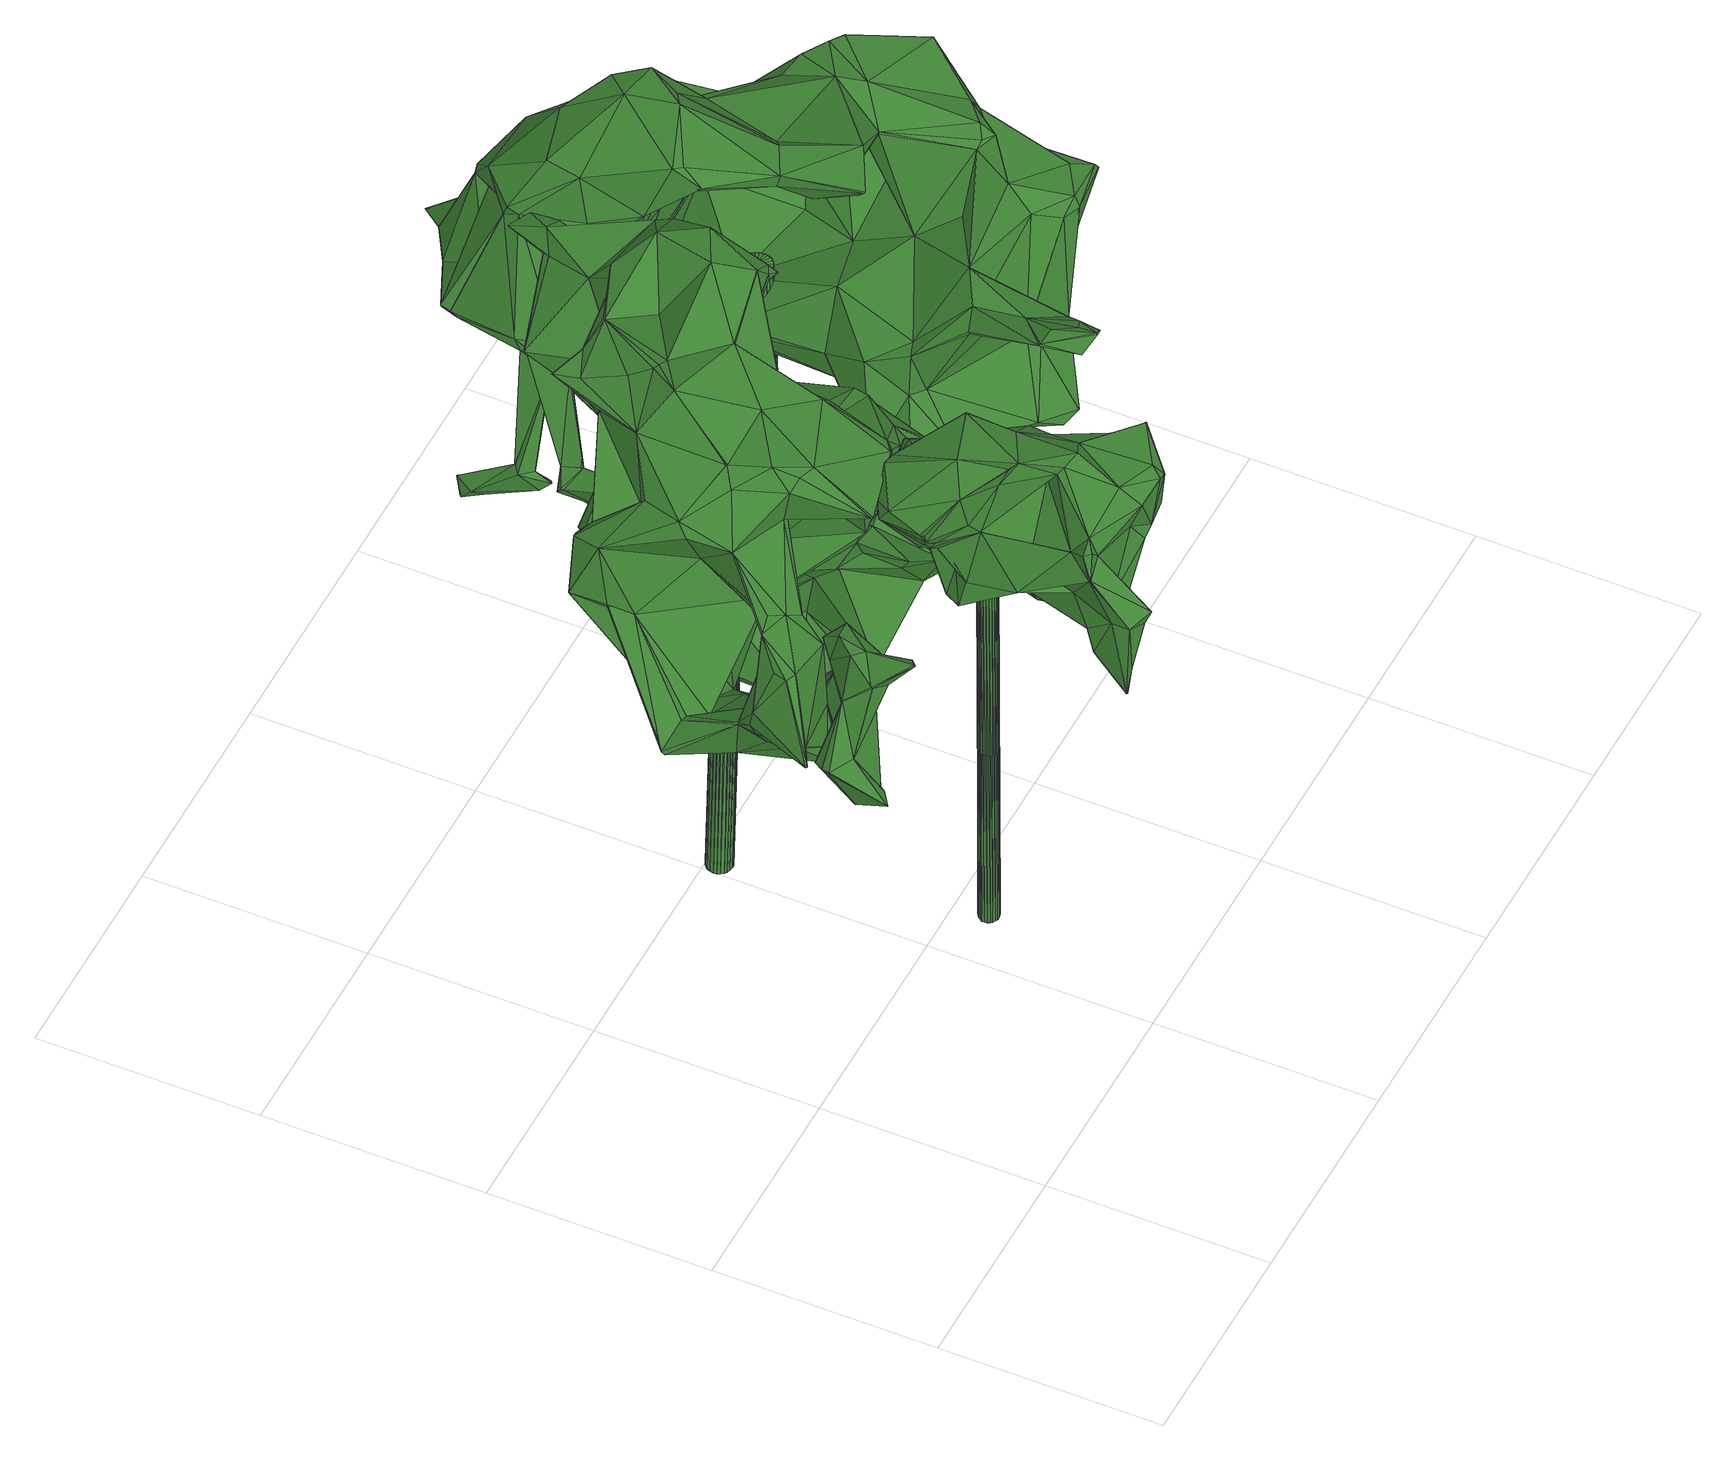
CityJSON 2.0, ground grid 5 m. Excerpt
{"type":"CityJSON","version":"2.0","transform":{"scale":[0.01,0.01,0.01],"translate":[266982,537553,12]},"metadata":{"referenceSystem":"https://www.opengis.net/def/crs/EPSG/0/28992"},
"CityObjects":{
"tree1":{"type":"SolitaryVegetationObject","attributes":{"gtid":4,"crown_width_m":7.33,"crown_median_z":22.98,"crown_r50_m":0.353,"crown_porosity":0.908,"trunk_H_m":9.89,"trunk_DBH_m":0.445,"trunk_radius_m":0.223,"trunk_base_height_m":13.09,"original_gtid":"4"},"geometry":[{"type":"Solid","lod":"3","boundaries":[[[[0,1,2]],[[3,4,5]],[[6,7,8]],[[9,10,11]],[[12,13,14]],[[15,16,17]],[[18,19,20]],[[18,20,21]],[[22,23,24]],[[25,26,27]],[[28,29,30]],[[31,32,33]],[[34,35,36]],[[37,38,39]],[[37,39,40]],[[41,12,42]],[[43,44,45]],[[46,37,47]],[[48,49,50]],[[51,4,3]],[[52,53,54]],[[29,54,53]],[[49,48,55]],[[49,55,56]],[[25,27,57]],[[38,58,59]],[[60,61,24]],[[21,62,28]],[[63,62,21]],[[64,65,66]],[[36,35,67]],[[68,69,70]],[[56,71,52]],[[72,73,2]],[[74,51,75]],[[3,75,51]],[[46,23,22]],[[13,76,77]],[[71,78,53]],[[79,80,81]],[[82,69,83]],[[50,84,48]],[[69,85,70]],[[71,53,52]],[[27,86,87]],[[27,87,57]],[[88,89,90]],[[90,89,91]],[[92,93,94]],[[95,96,97]],[[98,93,92]],[[88,99,100]],[[40,101,90]],[[102,103,104]],[[4,105,5]],[[106,47,90]],[[46,47,106]],[[86,59,58]],[[59,86,27]],[[107,108,79]],[[109,79,108]],[[86,58,87]],[[110,91,100]],[[111,112,37]],[[113,114,78]],[[30,78,114]],[[112,58,38]],[[87,115,116]],[[117,118,75]],[[119,120,121]],[[4,102,122]],[[44,123,45]],[[50,54,84]],[[95,124,125]],[[95,126,124]],[[99,127,128]],[[99,128,129]],[[37,46,111]],[[128,130,131]],[[128,131,129]],[[27,26,132]],[[11,133,130]],[[56,52,49]],[[28,134,21]],[[30,134,28]],[[66,135,136]],[[9,137,138]],[[71,56,55]],[[129,139,140]],[[141,142,109]],[[31,143,144]],[[31,144,140]],[[99,140,100]],[[129,140,99]],[[17,145,15]],[[35,146,67]],[[29,78,30]],[[147,62,63]],[[107,32,148]],[[30,114,134]],[[50,49,149]],[[150,151,147]],[[67,152,36]],[[8,113,6]],[[55,6,113]],[[44,153,154]],[[155,92,94]],[[156,155,94]],[[155,156,92]],[[135,157,136]],[[74,75,118]],[[42,12,14]],[[55,113,71]],[[158,159,75]],[[160,134,114]],[[160,114,113]],[[154,123,44]],[[55,48,54]],[[136,161,68]],[[48,84,54]],[[7,6,55]],[[121,162,163]],[[133,125,124]],[[31,148,32]],[[121,120,162]],[[25,164,26]],[[165,13,166]],[[96,82,97]],[[81,107,79]],[[167,24,61]],[[168,148,31]],[[31,139,168]],[[55,29,7]],[[54,29,55]],[[100,144,169]],[[169,144,143]],[[100,140,144]],[[141,98,60]],[[101,127,90]],[[170,94,93]],[[170,156,94]],[[60,171,61]],[[116,34,164]],[[76,63,19]],[[117,172,173]],[[104,19,174]],[[150,104,174]],[[175,45,154]],[[154,45,123]],[[154,121,175]],[[11,10,176]],[[67,146,152]],[[57,164,25]],[[113,78,71]],[[177,127,178]],[[177,128,127]],[[179,180,181]],[[172,182,183]],[[87,58,145]],[[177,178,137]],[[184,41,179]],[[83,185,186]],[[133,124,130]],[[45,175,43]],[[58,112,145]],[[82,187,85]],[[49,52,149]],[[173,183,14]],[[14,117,173]],[[152,146,188]],[[188,189,152]],[[64,190,187]],[[11,137,9]],[[97,186,109]],[[191,179,41]],[[80,143,33]],[[189,188,192]],[[193,182,159]],[[109,108,97]],[[19,104,103]],[[106,194,142]],[[52,54,149]],[[110,80,79]],[[170,171,156]],[[76,13,165]],[[4,195,102]],[[170,16,171]],[[145,112,111]],[[42,72,1]],[[158,75,191]],[[0,42,1]],[[0,41,42]],[[4,74,195]],[[51,74,4]],[[166,12,41]],[[162,152,196]],[[102,195,103]],[[191,41,0]],[[40,90,47]],[[122,181,4]],[[147,165,150]],[[63,165,147]],[[140,139,31]],[[46,142,23]],[[166,150,165]],[[76,19,77]],[[174,8,151]],[[174,151,150]],[[197,198,148]],[[106,142,46]],[[118,103,195]],[[74,118,195]],[[60,156,171]],[[60,92,156]],[[19,18,174]],[[145,111,15]],[[35,115,146]],[[17,115,87]],[[79,199,91]],[[183,42,14]],[[63,20,19]],[[0,2,158]],[[138,66,65]],[[138,65,10]],[[27,200,39]],[[27,132,200]],[[46,22,167]],[[46,167,111]],[[2,1,72]],[[159,158,2]],[[31,33,143]],[[76,165,63]],[[82,186,97]],[[12,166,13]],[[201,127,101]],[[201,101,202]],[[98,203,93]],[[133,176,125]],[[81,33,32]],[[122,204,205]],[[102,204,122]],[[179,181,122]],[[5,206,3]],[[75,3,206]],[[170,17,16]],[[180,105,181]],[[82,85,69]],[[88,90,99]],[[127,99,90]],[[207,203,83]],[[207,93,203]],[[43,192,153]],[[44,43,153]],[[87,145,17]],[[112,38,37]],[[172,183,173]],[[87,164,57]],[[116,164,87]],[[81,32,107]],[[158,191,0]],[[180,191,105]],[[105,206,5]],[[105,191,206]],[[75,206,191]],[[136,157,34]],[[177,130,128]],[[202,200,132]],[[61,171,16]],[[120,119,69]],[[120,34,162]],[[192,196,189]],[[129,131,139]],[[168,131,148]],[[139,131,168]],[[80,110,143]],[[100,143,110]],[[169,143,100]],[[126,108,198]],[[103,118,77]],[[116,115,34]],[[35,34,115]],[[73,72,42]],[[182,73,42]],[[66,138,202]],[[117,77,118]],[[106,91,199]],[[106,199,194]],[[79,142,199]],[[9,138,10]],[[201,138,178]],[[95,82,96]],[[138,137,178]],[[201,202,138]],[[106,90,91]],[[178,127,201]],[[38,59,39]],[[59,27,39]],[[174,134,160]],[[174,160,8]],[[7,62,8]],[[147,8,62]],[[101,200,202]],[[141,185,98]],[[182,193,73]],[[187,65,64]],[[176,65,187]],[[10,65,176]],[[182,42,183]],[[159,2,193]],[[109,186,185]],[[82,95,187]],[[95,125,187]],[[164,157,26]],[[164,34,157]],[[135,26,157]],[[126,198,124]],[[125,176,187]],[[60,98,92]],[[40,39,101]],[[187,190,85]],[[196,163,162]],[[64,66,136]],[[11,176,133]],[[141,60,24]],[[167,22,24]],[[208,109,185]],[[208,185,141]],[[208,141,109]],[[23,141,24]],[[11,130,137]],[[177,137,130]],[[108,107,198]],[[29,53,78]],[[134,18,21]],[[174,18,134]],[[28,7,29]],[[209,142,194]],[[199,142,209]],[[148,198,107]],[[33,81,80]],[[73,193,2]],[[104,204,102]],[[70,210,68]],[[188,146,207]],[[83,188,207]],[[85,190,70]],[[83,203,185]],[[36,162,34]],[[152,162,36]],[[126,97,108]],[[83,192,188]],[[136,68,210]],[[91,89,100]],[[180,179,191]],[[100,89,88]],[[79,91,110]],[[103,77,19]],[[8,160,113]],[[101,39,200]],[[93,207,170]],[[17,207,115]],[[146,115,207]],[[17,170,207]],[[167,61,16]],[[167,16,15]],[[152,189,196]],[[120,136,34]],[[14,77,117]],[[13,77,14]],[[28,62,7]],[[97,126,95]],[[41,184,166]],[[109,142,79]],[[111,167,15]],[[75,211,117]],[[141,23,142]],[[121,212,119]],[[66,132,135]],[[192,212,153]],[[119,212,192]],[[153,212,154]],[[154,212,121]],[[132,26,135]],[[202,132,66]],[[105,4,181]],[[192,69,119]],[[83,69,192]],[[197,124,198]],[[205,204,184]],[[104,184,204]],[[150,184,104]],[[166,184,150]],[[205,179,122]],[[40,47,37]],[[205,184,179]],[[131,197,148]],[[70,190,210]],[[136,210,190]],[[136,190,64]],[[130,124,197]],[[131,130,197]],[[98,185,203]],[[63,21,20]],[[175,163,43]],[[121,163,175]],[[199,209,194]],[[192,163,196]],[[43,163,192]],[[50,149,54]],[[75,159,211]],[[117,211,172]],[[211,182,172]],[[147,151,8]],[[68,161,69]],[[120,161,136]],[[69,161,120]],[[211,159,182]],[[82,83,186]],[[213,214,215]],[[213,215,216]],[[216,215,217]],[[216,217,218]],[[215,214,219]],[[215,219,217]],[[217,219,220]],[[217,220,218]],[[219,214,221]],[[219,221,220]],[[220,221,222]],[[220,222,218]],[[221,214,223]],[[221,223,222]],[[222,223,224]],[[222,224,218]],[[223,214,225]],[[223,225,224]],[[224,225,226]],[[224,226,218]],[[225,214,227]],[[225,227,226]],[[226,227,228]],[[226,228,218]],[[227,214,229]],[[227,229,228]],[[228,229,230]],[[228,230,218]],[[229,214,231]],[[229,231,230]],[[230,231,232]],[[230,232,218]],[[231,214,233]],[[231,233,232]],[[232,233,234]],[[232,234,218]],[[233,214,235]],[[233,235,234]],[[234,235,236]],[[234,236,218]],[[235,214,237]],[[235,237,236]],[[236,237,238]],[[236,238,218]],[[237,214,239]],[[237,239,238]],[[238,239,240]],[[238,240,218]],[[239,214,241]],[[239,241,240]],[[240,241,242]],[[240,242,218]],[[241,214,243]],[[241,243,242]],[[242,243,244]],[[242,244,218]],[[243,214,245]],[[243,245,244]],[[244,245,246]],[[244,246,218]],[[245,214,247]],[[245,247,246]],[[246,247,248]],[[246,248,218]],[[247,214,249]],[[247,249,248]],[[248,249,250]],[[248,250,218]],[[249,214,251]],[[249,251,250]],[[250,251,252]],[[250,252,218]],[[251,214,253]],[[251,253,252]],[[252,253,254]],[[252,254,218]],[[253,214,255]],[[253,255,254]],[[254,255,256]],[[254,256,218]],[[255,214,257]],[[255,257,256]],[[256,257,258]],[[256,258,218]],[[257,214,259]],[[257,259,258]],[[258,259,260]],[[258,260,218]],[[259,214,261]],[[259,261,260]],[[260,261,262]],[[260,262,218]],[[261,214,213]],[[261,213,262]],[[262,213,216]],[[262,216,218]]]]}]},
"tree2":{"type":"SolitaryVegetationObject","attributes":{"gtid":1,"crown_width_m":9.26,"crown_median_z":22.82,"crown_r50_m":0.423,"crown_porosity":0.915,"trunk_H_m":9.78,"trunk_DBH_m":0.571,"trunk_radius_m":0.286,"trunk_base_height_m":13.04,"original_gtid":"1"},"geometry":[{"type":"Solid","lod":"3","boundaries":[[[[263,264,265]],[[266,267,268]],[[267,269,270]],[[271,272,273]],[[274,275,276]],[[265,264,277]],[[278,279,280]],[[277,281,282]],[[283,284,285]],[[286,287,288]],[[272,289,290]],[[271,289,272]],[[279,291,292]],[[293,270,269]],[[293,269,294]],[[295,296,297]],[[298,299,300]],[[301,302,282]],[[303,304,305]],[[265,306,263]],[[307,308,309]],[[298,278,310]],[[310,278,311]],[[312,313,314]],[[292,280,279]],[[299,315,316]],[[317,318,319]],[[320,301,321]],[[322,323,324]],[[299,298,315]],[[325,326,327]],[[325,327,328]],[[317,329,330]],[[265,331,306]],[[273,272,332]],[[333,334,273]],[[335,334,333]],[[336,337,321]],[[338,339,340]],[[341,342,343]],[[344,345,346]],[[347,348,349]],[[350,341,351]],[[352,353,354]],[[355,326,356]],[[296,357,358]],[[359,358,357]],[[360,361,362]],[[328,363,364]],[[286,363,328]],[[365,366,367]],[[368,323,307]],[[369,370,368]],[[288,371,372]],[[336,301,373]],[[374,375,284]],[[374,284,376]],[[267,266,310]],[[377,310,266]],[[302,331,277]],[[282,302,277]],[[378,379,380]],[[381,356,326]],[[359,361,382]],[[382,361,360]],[[319,383,317]],[[287,384,288]],[[385,386,387]],[[298,300,388]],[[389,294,269]],[[291,390,294]],[[389,292,294]],[[291,294,292]],[[267,311,269]],[[389,280,292]],[[279,391,291]],[[274,392,393]],[[379,394,395]],[[375,396,397]],[[388,279,278]],[[279,388,391]],[[398,356,354]],[[272,399,332]],[[400,383,401]],[[402,315,298]],[[272,403,399]],[[354,353,404]],[[322,405,323]],[[354,404,377]],[[381,352,356]],[[406,407,364]],[[339,408,409]],[[339,409,309]],[[349,410,347]],[[411,412,413]],[[388,278,298]],[[414,369,415]],[[392,416,417]],[[267,310,311]],[[418,419,420]],[[352,381,421]],[[381,326,421]],[[422,395,394]],[[309,308,423]],[[424,425,426]],[[372,427,286]],[[411,413,428]],[[269,311,389]],[[429,390,391]],[[291,391,390]],[[323,405,307]],[[390,429,430]],[[294,390,430]],[[293,294,430]],[[376,431,432]],[[329,383,433]],[[434,435,300]],[[268,436,437]],[[346,438,360]],[[319,439,401]],[[440,441,442]],[[440,442,439]],[[391,388,300]],[[265,277,331]],[[298,310,402]],[[443,371,288]],[[389,311,280]],[[444,394,379]],[[396,444,379]],[[410,349,395]],[[349,445,395]],[[314,446,447]],[[402,310,404]],[[310,377,404]],[[448,368,370]],[[449,450,451]],[[366,427,452]],[[453,386,305]],[[308,305,386]],[[348,346,345]],[[402,316,315]],[[300,429,391]],[[283,376,284]],[[454,455,450]],[[448,370,324]],[[456,457,433]],[[410,458,459]],[[460,330,461]],[[409,408,462]],[[409,462,309]],[[424,305,307]],[[449,411,428]],[[277,264,281]],[[406,463,456]],[[437,427,372]],[[311,278,280]],[[464,415,369]],[[369,414,324]],[[379,378,397]],[[338,408,339]],[[465,466,276]],[[357,331,467]],[[295,297,468]],[[354,377,398]],[[322,469,405]],[[470,451,471]],[[355,356,398]],[[273,472,271]],[[334,472,273]],[[451,470,473]],[[418,465,474]],[[392,417,412]],[[413,412,417]],[[288,384,443]],[[414,415,475]],[[340,475,415]],[[368,448,323]],[[347,410,459]],[[423,476,477]],[[465,478,474]],[[450,479,480]],[[383,319,401]],[[481,416,392]],[[324,323,448]],[[404,316,402]],[[416,482,483]],[[484,482,416]],[[263,313,264]],[[313,485,264]],[[329,461,330]],[[457,461,329]],[[486,487,342]],[[458,454,450]],[[488,445,349]],[[318,489,399]],[[321,301,336]],[[399,490,318]],[[491,478,492]],[[479,493,494]],[[494,493,495]],[[387,412,411]],[[496,497,498]],[[335,472,334]],[[369,324,370]],[[386,453,499]],[[500,367,336]],[[336,367,501]],[[449,473,411]],[[451,473,449]],[[317,383,329]],[[304,303,426]],[[264,502,281]],[[379,397,396]],[[453,305,503]],[[504,505,422]],[[444,432,394]],[[422,394,432]],[[491,506,304]],[[507,508,509]],[[290,289,510]],[[285,284,375]],[[511,468,297]],[[511,297,296]],[[512,513,457]],[[475,514,499]],[[515,282,281]],[[352,421,516]],[[517,464,518]],[[471,455,519]],[[454,519,455]],[[396,520,444]],[[396,375,520]],[[397,378,452]],[[516,521,316]],[[509,521,507]],[[373,500,336]],[[492,506,491]],[[274,522,335]],[[475,523,414]],[[499,523,475]],[[406,524,463]],[[309,369,307]],[[368,307,369]],[[347,525,348]],[[526,333,527]],[[373,528,500]],[[512,528,373]],[[385,529,386]],[[386,499,387]],[[395,380,379]],[[445,380,395]],[[416,530,484]],[[314,530,416]],[[412,393,392]],[[321,488,320]],[[531,524,532]],[[492,533,506]],[[276,492,465]],[[532,286,367]],[[276,533,492]],[[506,533,276]],[[387,499,412]],[[313,263,446]],[[476,475,477]],[[417,416,534]],[[318,330,489]],[[503,304,506]],[[264,535,502]],[[534,416,497]],[[460,489,330]],[[318,317,330]],[[425,405,426]],[[467,302,536]],[[437,436,397]],[[273,332,312]],[[273,312,333]],[[346,362,344]],[[400,433,383]],[[306,296,295]],[[432,431,519]],[[286,328,287]],[[266,371,377]],[[476,514,475]],[[450,455,451]],[[512,535,513]],[[513,535,460]],[[266,372,371]],[[314,313,446]],[[419,350,420]],[[420,350,522]],[[492,478,465]],[[537,464,517]],[[385,387,411]],[[473,470,538]],[[332,313,312]],[[313,332,485]],[[423,339,309]],[[470,338,538]],[[538,476,473]],[[535,332,539]],[[524,406,540]],[[423,477,340]],[[306,357,296]],[[514,541,464]],[[306,331,357]],[[401,326,325]],[[445,321,458]],[[445,458,410]],[[270,542,267]],[[338,464,541]],[[338,340,464]],[[503,305,304]],[[471,338,470]],[[289,271,472]],[[504,422,543]],[[440,510,544]],[[318,439,319]],[[490,439,318]],[[520,432,444]],[[537,517,508]],[[484,530,295]],[[398,377,443]],[[464,537,508]],[[430,429,545]],[[314,527,312]],[[354,356,352]],[[289,350,351]],[[422,432,543]],[[531,532,367]],[[353,352,516]],[[467,536,344]],[[361,359,362]],[[302,467,331]],[[546,547,521]],[[397,436,375]],[[419,548,549]],[[404,353,516]],[[404,516,316]],[[510,440,290]],[[487,499,514]],[[550,450,449]],[[422,505,395]],[[458,321,337]],[[458,337,378]],[[401,325,400]],[[456,407,406]],[[456,433,407]],[[324,419,418]],[[504,543,380]],[[432,519,543]],[[543,519,380]],[[382,348,525]],[[522,472,335]],[[274,549,275]],[[393,549,274]],[[516,421,546]],[[474,469,324]],[[400,325,364]],[[287,327,384]],[[326,384,327]],[[485,535,264]],[[332,535,485]],[[414,523,503]],[[385,423,529]],[[385,411,423]],[[495,483,494]],[[377,371,443]],[[473,476,423]],[[503,523,453]],[[499,453,523]],[[483,497,416]],[[483,495,497]],[[289,341,510]],[[510,343,514]],[[408,518,462]],[[324,414,419]],[[382,525,359]],[[359,525,358]],[[450,493,479]],[[445,488,321]],[[376,520,374]],[[362,346,360]],[[295,447,446]],[[343,510,341]],[[358,525,347]],[[518,434,517]],[[300,517,434]],[[518,408,338]],[[518,338,434]],[[466,465,418]],[[443,355,398]],[[340,339,423]],[[393,412,549]],[[522,289,472]],[[266,268,437]],[[266,437,372]],[[499,549,412]],[[487,549,499]],[[496,498,551]],[[367,552,531]],[[380,445,410]],[[458,450,459]],[[285,545,429]],[[386,529,308]],[[308,529,423]],[[285,542,545]],[[336,501,337]],[[282,515,301]],[[551,495,493]],[[274,466,522]],[[512,456,463]],[[375,374,520]],[[410,505,380]],[[504,380,505]],[[378,337,501]],[[550,449,496]],[[423,411,473]],[[340,477,475]],[[553,300,554]],[[316,509,554]],[[410,395,505]],[[534,497,555]],[[497,496,555]],[[299,554,300]],[[300,435,429]],[[285,429,435]],[[376,338,471]],[[451,455,471]],[[488,536,320]],[[434,556,435]],[[376,435,556]],[[507,521,547]],[[481,527,314]],[[376,471,431]],[[338,541,538]],[[501,366,378]],[[375,542,285]],[[497,495,498]],[[530,314,447]],[[530,447,295]],[[268,267,542]],[[452,427,437]],[[514,343,342]],[[358,511,296]],[[286,532,363]],[[303,305,424]],[[467,344,357]],[[359,344,362]],[[357,344,359]],[[514,342,487]],[[443,384,355]],[[326,355,384]],[[366,452,378]],[[320,536,301]],[[302,301,536]],[[437,397,452]],[[481,314,416]],[[524,540,532]],[[303,424,426]],[[557,514,507]],[[546,421,558]],[[494,483,468]],[[286,288,372]],[[461,513,460]],[[457,513,461]],[[466,420,522]],[[559,552,528]],[[295,482,484]],[[435,376,283]],[[435,283,285]],[[468,483,482]],[[468,482,295]],[[286,427,365]],[[348,382,438]],[[360,438,382]],[[348,438,346]],[[553,517,300]],[[420,466,418]],[[369,560,462]],[[309,462,560]],[[309,560,369]],[[464,340,415]],[[431,471,519]],[[463,552,559]],[[367,500,552]],[[316,554,299]],[[535,539,460]],[[364,407,400]],[[433,400,407]],[[503,548,414]],[[512,559,528]],[[463,524,552]],[[333,312,527]],[[380,519,378]],[[458,378,519]],[[392,526,527]],[[274,526,392]],[[481,392,527]],[[289,351,341]],[[546,521,516]],[[399,403,490]],[[290,490,403]],[[274,335,526]],[[333,526,335]],[[496,551,550]],[[442,401,439]],[[553,554,509]],[[440,439,490]],[[290,440,490]],[[424,307,425]],[[558,561,546]],[[557,562,563]],[[405,425,307]],[[564,460,539]],[[564,539,399]],[[449,555,496]],[[515,281,502]],[[512,502,535]],[[512,373,502]],[[301,502,373]],[[520,376,432]],[[562,558,421]],[[441,326,401]],[[441,421,326]],[[344,536,345]],[[522,350,289]],[[540,406,364]],[[540,364,363]],[[540,363,532]],[[557,558,562]],[[414,548,419]],[[468,511,494]],[[307,305,308]],[[479,511,358]],[[494,511,479]],[[514,508,507]],[[464,508,514]],[[553,508,517]],[[509,508,553]],[[263,565,446]],[[295,446,565]],[[341,486,342]],[[450,480,459]],[[457,329,433]],[[441,401,442]],[[551,450,550]],[[495,551,498]],[[549,548,275]],[[551,493,450]],[[276,566,274]],[[466,274,566]],[[466,566,276]],[[489,460,564]],[[502,301,515]],[[489,564,399]],[[413,555,428]],[[417,555,413]],[[417,534,555]],[[428,555,449]],[[519,454,458]],[[270,293,545]],[[430,545,293]],[[418,474,324]],[[474,478,426]],[[491,426,478]],[[549,487,486]],[[549,486,419]],[[338,376,556]],[[338,556,434]],[[557,507,547]],[[304,426,491]],[[316,521,509]],[[456,512,457]],[[399,539,332]],[[419,486,350]],[[488,345,536]],[[276,548,506]],[[365,427,366]],[[263,306,565]],[[295,565,306]],[[365,367,286]],[[476,541,514]],[[476,538,541]],[[501,367,366]],[[347,459,480]],[[358,347,480]],[[358,480,479]],[[463,559,512]],[[275,548,276]],[[486,341,350]],[[506,548,503]],[[557,561,558]],[[349,348,345]],[[349,345,488]],[[322,324,469]],[[328,364,325]],[[500,528,552]],[[524,531,552]],[[542,375,436]],[[542,436,268]],[[328,327,287]],[[290,403,272]],[[464,369,462]],[[464,462,518]],[[562,421,441]],[[426,405,469]],[[426,469,474]],[[270,545,542]],[[441,440,544]],[[562,441,544]],[[546,561,547]],[[557,547,561]],[[544,510,563]],[[544,563,562]],[[514,563,510]],[[557,563,514]],[[567,568,569]],[[567,569,570]],[[570,569,571]],[[570,571,572]],[[569,568,573]],[[569,573,571]],[[571,573,574]],[[571,574,572]],[[573,568,575]],[[573,575,574]],[[574,575,576]],[[574,576,572]],[[575,568,577]],[[575,577,576]],[[576,577,578]],[[576,578,572]],[[577,568,579]],[[577,579,578]],[[578,579,580]],[[578,580,572]],[[579,568,581]],[[579,581,580]],[[580,581,582]],[[580,582,572]],[[581,568,583]],[[581,583,582]],[[582,583,584]],[[582,584,572]],[[583,568,585]],[[583,585,584]],[[584,585,586]],[[584,586,572]],[[585,568,587]],[[585,587,586]],[[586,587,588]],[[586,588,572]],[[587,568,589]],[[587,589,588]],[[588,589,590]],[[588,590,572]],[[589,568,591]],[[589,591,590]],[[590,591,592]],[[590,592,572]],[[591,568,593]],[[591,593,592]],[[592,593,594]],[[592,594,572]],[[593,568,595]],[[593,595,594]],[[594,595,596]],[[594,596,572]],[[595,568,597]],[[595,597,596]],[[596,597,598]],[[596,598,572]],[[597,568,599]],[[597,599,598]],[[598,599,600]],[[598,600,572]],[[599,568,601]],[[599,601,600]],[[600,601,602]],[[600,602,572]],[[601,568,603]],[[601,603,602]],[[602,603,604]],[[602,604,572]],[[603,568,605]],[[603,605,604]],[[604,605,606]],[[604,606,572]],[[605,568,607]],[[605,607,606]],[[606,607,608]],[[606,608,572]],[[607,568,609]],[[607,609,608]],[[608,609,610]],[[608,610,572]],[[609,568,611]],[[609,611,610]],[[610,611,612]],[[610,612,572]],[[611,568,613]],[[611,613,612]],[[612,613,614]],[[612,614,572]],[[613,568,615]],[[613,615,614]],[[614,615,616]],[[614,616,572]],[[615,568,567]],[[615,567,616]],[[616,567,570]],[[616,570,572]]]]}]},
"tree3":{"type":"SolitaryVegetationObject","attributes":{"gtid":2,"crown_width_m":11.45,"crown_median_z":22.29,"crown_r50_m":0.447,"crown_porosity":0.901,"trunk_H_m":9.32,"trunk_DBH_m":0.697,"trunk_radius_m":0.348,"trunk_base_height_m":12.97,"original_gtid":"2"},"geometry":[{"type":"Solid","lod":"3","boundaries":[[[[617,618,619]],[[620,621,622]],[[623,624,625]],[[626,627,628]],[[629,630,618]],[[629,618,617]],[[631,632,633]],[[634,635,636]],[[637,636,635]],[[638,639,640]],[[641,642,643]],[[644,645,646]],[[647,648,649]],[[647,649,650]],[[651,652,653]],[[654,655,656]],[[657,658,659]],[[660,661,647]],[[662,663,664]],[[662,664,665]],[[666,667,668]],[[669,630,670]],[[671,672,673]],[[674,675,676]],[[677,672,678]],[[679,680,681]],[[682,636,637]],[[683,635,684]],[[685,662,657]],[[657,659,685]],[[686,687,688]],[[689,644,646]],[[690,691,692]],[[693,650,694]],[[695,626,628]],[[696,668,697]],[[698,699,700]],[[701,702,703]],[[704,705,706]],[[670,707,669]],[[703,708,709]],[[617,710,629]],[[689,710,617]],[[670,645,711]],[[712,713,714]],[[703,715,701]],[[716,717,718]],[[719,720,673]],[[671,673,720]],[[721,722,723]],[[724,725,699]],[[726,649,727]],[[675,728,676]],[[699,728,675]],[[619,689,617]],[[627,644,689]],[[671,720,638]],[[683,729,730]],[[689,646,710]],[[670,630,710]],[[710,646,645]],[[670,710,645]],[[627,689,731]],[[619,731,689]],[[713,732,678]],[[733,734,682]],[[637,733,682]],[[625,735,666]],[[697,736,737]],[[697,737,738]],[[739,740,641]],[[677,741,742]],[[710,630,629]],[[743,664,722]],[[703,709,715]],[[640,639,744]],[[745,746,644]],[[644,626,745]],[[747,748,724]],[[642,641,740]],[[690,749,691]],[[638,640,750]],[[751,752,753]],[[754,755,756]],[[757,672,758]],[[759,738,737]],[[760,761,683]],[[760,683,743]],[[733,761,734]],[[679,704,706]],[[739,692,740]],[[762,763,707]],[[762,764,763]],[[765,766,726]],[[759,640,767]],[[697,768,696]],[[738,768,697]],[[627,626,644]],[[765,769,766]],[[638,770,771]],[[772,756,755]],[[773,774,631]],[[764,721,775]],[[764,775,763]],[[739,631,633]],[[776,754,756]],[[777,778,779]],[[708,780,709]],[[660,622,621]],[[781,782,783]],[[784,753,752]],[[785,786,787]],[[788,789,790]],[[776,785,791]],[[637,635,733]],[[734,792,682]],[[647,661,648]],[[787,786,772]],[[734,761,760]],[[793,794,795]],[[643,796,788]],[[797,704,798]],[[799,800,801]],[[741,802,803]],[[651,653,736]],[[736,653,804]],[[736,804,737]],[[730,675,674]],[[803,675,730]],[[774,805,780]],[[635,683,733]],[[680,706,779]],[[704,725,724]],[[797,798,748]],[[662,665,657]],[[806,658,730]],[[715,807,701]],[[786,785,756]],[[747,808,748]],[[649,726,766]],[[738,767,768]],[[809,810,811]],[[812,752,813]],[[643,642,814]],[[758,672,671]],[[736,815,651]],[[676,728,816]],[[653,817,804]],[[818,763,775]],[[819,640,744]],[[819,767,640]],[[623,785,820]],[[793,821,822]],[[822,794,793]],[[757,758,823]],[[757,823,824]],[[772,786,756]],[[779,706,825]],[[799,826,800]],[[827,828,700]],[[718,828,827]],[[829,788,790]],[[679,706,680]],[[785,623,791]],[[622,830,831]],[[751,832,752]],[[661,765,648]],[[702,701,780]],[[788,833,789]],[[743,683,658]],[[750,770,638]],[[805,807,715]],[[800,662,801]],[[703,702,708]],[[702,780,708]],[[834,821,835]],[[767,738,759]],[[774,836,834]],[[837,814,642]],[[651,838,652]],[[688,839,840]],[[721,717,722]],[[822,841,794]],[[717,840,839]],[[625,791,623]],[[755,842,772]],[[750,640,759]],[[843,777,825]],[[686,746,844]],[[718,717,721]],[[655,751,656]],[[656,819,744]],[[800,845,846]],[[718,782,716]],[[643,788,829]],[[830,766,847]],[[683,761,733]],[[819,656,848]],[[849,850,845]],[[620,769,621]],[[698,700,762]],[[851,852,848]],[[789,853,773]],[[854,791,625]],[[691,814,837]],[[809,676,816]],[[730,658,683]],[[834,822,821]],[[784,752,812]],[[793,854,821]],[[674,806,730]],[[695,628,778]],[[832,695,778]],[[785,776,756]],[[787,772,795]],[[742,760,677]],[[734,760,742]],[[772,842,795]],[[760,743,677]],[[678,732,677]],[[855,824,750]],[[856,746,686]],[[856,711,746]],[[847,620,830]],[[849,811,850]],[[623,857,624]],[[650,858,694]],[[681,731,619]],[[749,796,691]],[[830,620,831]],[[859,856,686]],[[859,711,856]],[[860,783,718]],[[768,861,696]],[[687,862,863]],[[687,863,688]],[[782,718,783]],[[643,829,641]],[[641,829,864]],[[789,773,790]],[[780,805,709]],[[774,780,836]],[[842,791,854]],[[650,810,858]],[[707,763,865]],[[701,836,780]],[[842,776,791]],[[624,841,866]],[[804,817,867]],[[868,800,846]],[[771,770,758]],[[638,771,671]],[[840,716,782]],[[661,769,765]],[[758,770,823]],[[869,675,870]],[[869,870,871]],[[850,694,872]],[[654,873,655]],[[779,778,628]],[[779,628,627]],[[705,825,706]],[[827,700,874]],[[650,875,810]],[[787,795,857]],[[644,746,645]],[[681,680,731]],[[803,870,675]],[[838,876,652]],[[838,701,876]],[[807,876,701]],[[618,877,619]],[[715,709,805]],[[824,823,770]],[[799,878,879]],[[711,645,746]],[[693,694,875]],[[681,619,880]],[[736,668,667]],[[736,667,815]],[[783,859,781]],[[707,881,669]],[[865,881,707]],[[837,642,740]],[[822,834,836]],[[774,871,882]],[[728,725,816]],[[787,820,785]],[[737,883,750]],[[672,688,863]],[[884,685,659]],[[884,879,685]],[[622,660,693]],[[724,798,704]],[[885,886,887]],[[634,684,635]],[[656,751,848]],[[753,848,751]],[[787,857,820]],[[623,820,857]],[[883,855,750]],[[840,782,888]],[[876,889,890]],[[723,775,721]],[[818,775,723]],[[729,742,803]],[[695,745,626]],[[832,745,695]],[[796,889,807]],[[665,664,743]],[[667,838,815]],[[697,668,736]],[[891,677,839]],[[814,796,643]],[[782,781,888]],[[781,859,888]],[[892,893,872]],[[622,693,830]],[[894,630,881]],[[630,669,881]],[[796,833,788]],[[807,833,796]],[[619,877,880]],[[762,895,764]],[[721,764,895]],[[721,895,718]],[[859,686,888]],[[796,814,691]],[[719,686,654]],[[800,826,849]],[[774,882,631]],[[840,888,688]],[[835,808,896]],[[674,884,659]],[[822,866,841]],[[713,712,732]],[[838,651,815]],[[762,828,895]],[[718,895,828]],[[783,897,898]],[[742,741,803]],[[872,694,858]],[[844,746,745]],[[808,885,887]],[[882,899,631]],[[622,831,620]],[[659,658,806]],[[893,846,845]],[[674,659,806]],[[851,753,784]],[[812,851,784]],[[900,843,705]],[[753,851,848]],[[859,783,898]],[[859,898,711]],[[900,813,752]],[[778,900,752]],[[683,684,729]],[[690,632,749]],[[690,633,632]],[[899,712,632]],[[621,769,660]],[[661,660,769]],[[876,807,889]],[[882,712,899]],[[673,862,719]],[[888,686,688]],[[799,811,826]],[[849,826,811]],[[742,792,734]],[[729,792,742]],[[633,690,692]],[[722,717,743]],[[688,891,839]],[[665,743,658]],[[657,665,658]],[[873,751,655]],[[832,751,873]],[[741,732,802]],[[677,732,741]],[[730,729,803]],[[901,894,881]],[[835,896,869]],[[848,852,819]],[[722,664,723]],[[663,723,664]],[[902,773,853]],[[902,853,805]],[[903,864,790]],[[903,790,773]],[[739,641,864]],[[739,864,631]],[[829,790,864]],[[880,877,810]],[[871,774,834]],[[649,648,727]],[[765,726,727]],[[765,727,648]],[[704,900,705]],[[813,900,704]],[[778,777,843]],[[778,843,900]],[[843,825,705]],[[779,825,777]],[[899,632,631]],[[867,817,904]],[[822,836,866]],[[701,866,836]],[[871,834,835]],[[649,875,650]],[[871,835,869]],[[699,725,728]],[[880,810,809]],[[681,880,809]],[[809,811,676]],[[875,811,810]],[[630,892,618]],[[757,713,678]],[[861,819,852]],[[779,627,905]],[[795,842,793]],[[865,763,818]],[[865,818,800]],[[812,852,851]],[[824,770,750]],[[824,713,757]],[[671,771,758]],[[731,680,905]],[[800,849,845]],[[893,845,850]],[[737,750,759]],[[832,873,906]],[[792,729,684]],[[792,684,682]],[[647,693,660]],[[907,816,908]],[[724,874,896]],[[818,723,663]],[[860,897,783]],[[711,909,670]],[[898,909,711]],[[847,766,769]],[[620,847,769]],[[779,905,680]],[[778,752,832]],[[731,905,627]],[[696,666,668]],[[767,861,768]],[[819,861,767]],[[907,908,679]],[[901,881,868]],[[882,732,712]],[[802,732,882]],[[896,874,869]],[[854,910,885]],[[854,885,821]],[[835,821,885]],[[812,885,910]],[[854,812,910]],[[813,885,812]],[[875,694,811]],[[662,818,663]],[[882,871,870]],[[802,882,870]],[[802,870,803]],[[854,625,666]],[[636,684,634]],[[682,684,636]],[[874,724,860]],[[800,881,865]],[[687,719,862]],[[687,686,719]],[[766,830,693]],[[766,693,649]],[[875,649,693]],[[754,842,755]],[[793,842,854]],[[693,647,650]],[[754,776,842]],[[678,672,757]],[[876,904,652]],[[638,720,639]],[[744,639,720]],[[885,813,886]],[[885,808,835]],[[893,850,872]],[[892,894,893]],[[878,801,685]],[[744,720,656]],[[656,720,654]],[[719,654,720]],[[897,909,898]],[[630,894,892]],[[707,670,909]],[[846,893,894]],[[704,886,813]],[[797,886,704]],[[911,887,886]],[[844,745,832]],[[844,832,906]],[[748,798,724]],[[844,906,686]],[[654,906,873]],[[686,906,654]],[[716,840,717]],[[698,912,913]],[[811,884,676]],[[891,672,677]],[[688,672,891]],[[747,724,896]],[[747,896,808]],[[799,801,878]],[[679,908,704]],[[725,704,908]],[[725,908,816]],[[827,874,718]],[[737,804,883]],[[816,907,809]],[[796,714,889]],[[675,869,874]],[[676,884,674]],[[811,799,884]],[[799,879,884]],[[633,692,739]],[[804,867,883]],[[855,867,914]],[[883,867,855]],[[796,749,714]],[[800,818,662]],[[653,652,904]],[[911,808,887]],[[911,748,808]],[[653,904,817]],[[797,911,886]],[[797,748,911]],[[855,713,824]],[[855,914,713]],[[890,889,714]],[[810,877,872]],[[810,872,858]],[[624,866,625]],[[625,866,667]],[[701,838,866]],[[667,866,838]],[[892,877,618]],[[872,877,892]],[[794,841,795]],[[795,841,857]],[[624,857,841]],[[809,907,681]],[[667,666,735]],[[667,735,625]],[[901,846,894]],[[901,868,846]],[[707,698,762]],[[909,698,707]],[[700,828,762]],[[897,698,909]],[[698,913,699]],[[897,860,698]],[[632,714,749]],[[874,860,718]],[[685,801,662]],[[724,912,860]],[[868,881,800]],[[913,912,699]],[[860,912,698]],[[699,912,724]],[[811,694,850]],[[874,700,675]],[[675,700,699]],[[740,692,837]],[[681,907,679]],[[837,692,691]],[[666,852,854]],[[854,852,812]],[[696,861,852]],[[666,696,852]],[[773,902,774]],[[774,902,805]],[[631,864,903]],[[631,903,773]],[[743,839,677]],[[717,839,743]],[[914,714,713]],[[867,714,914]],[[867,890,714]],[[712,714,632]],[[862,673,863]],[[672,863,673]],[[878,685,879]],[[876,890,904]],[[867,904,890]],[[789,833,853]],[[807,853,833]],[[805,853,807]],[[915,916,917]],[[915,917,918]],[[918,917,919]],[[918,919,920]],[[917,916,921]],[[917,921,919]],[[919,921,922]],[[919,922,920]],[[921,916,923]],[[921,923,922]],[[922,923,924]],[[922,924,920]],[[923,916,925]],[[923,925,924]],[[924,925,926]],[[924,926,920]],[[925,916,927]],[[925,927,926]],[[926,927,928]],[[926,928,920]],[[927,916,929]],[[927,929,928]],[[928,929,930]],[[928,930,920]],[[929,916,931]],[[929,931,930]],[[930,931,932]],[[930,932,920]],[[931,916,933]],[[931,933,932]],[[932,933,934]],[[932,934,920]],[[933,916,935]],[[933,935,934]],[[934,935,936]],[[934,936,920]],[[935,916,937]],[[935,937,936]],[[936,937,938]],[[936,938,920]],[[937,916,939]],[[937,939,938]],[[938,939,940]],[[938,940,920]],[[939,916,941]],[[939,941,940]],[[940,941,942]],[[940,942,920]],[[941,916,943]],[[941,943,942]],[[942,943,944]],[[942,944,920]],[[943,916,945]],[[943,945,944]],[[944,945,946]],[[944,946,920]],[[945,916,947]],[[945,947,946]],[[946,947,948]],[[946,948,920]],[[947,916,949]],[[947,949,948]],[[948,949,950]],[[948,950,920]],[[949,916,951]],[[949,951,950]],[[950,951,952]],[[950,952,920]],[[951,916,953]],[[951,953,952]],[[952,953,954]],[[952,954,920]],[[953,916,955]],[[953,955,954]],[[954,955,956]],[[954,956,920]],[[955,916,957]],[[955,957,956]],[[956,957,958]],[[956,958,920]],[[957,916,959]],[[957,959,958]],[[958,959,960]],[[958,960,920]],[[959,916,961]],[[959,961,960]],[[960,961,962]],[[960,962,920]],[[961,916,963]],[[961,963,962]],[[962,963,964]],[[962,964,920]],[[963,916,915]],[[963,915,964]],[[964,915,918]],[[964,918,920]]]]}]}
},
"vertices":[
[237,460,1111],[279,433,1130],[264,414,1160],[63,525,1002],[115,476,874],[51,506,1010],[521,716,736],[521,719,738],[494,697,751],[724,655,1281],[781,639,1170],[722,657,1279],[364,573,1001],[395,623,976],[355,616,1092],[774,180,1190],[662,164,1108],[804,163,1135],[409,728,796],[344,686,843],[414,726,804],[434,744,793],[586,175,1290],[569,187,1292],[574,173,1222],[946,315,1176],[936,356,1170],[935,258,1276],[471,756,758],[514,770,693],[471,761,737],[438,577,1350],[454,493,1290],[431,474,1328],[911,341,939],[879,233,897],[868,274,894],[746,191,1324],[840,162,1314],[803,308,1347],[728,275,1403],[292,514,995],[314,486,1087],[860,551,888],[835,565,874],[853,567,889],[614,195,1300],[697,290,1383],[610,809,563],[580,806,569],[610,813,564],[92,553,982],[561,798,582],[544,772,623],[576,776,608],[569,765,612],[561,795,580],[948,276,1175],[852,141,1287],[933,221,1323],[580,89,1114],[631,65,1129],[466,686,801],[453,677,863],[783,471,1190],[784,474,1193],[823,467,1211],[839,225,884],[805,265,1113],[706,369,998],[652,326,1127],[543,769,621],[301,436,1129],[302,438,1132],[121,553,982],[172,531,1093],[416,653,920],[392,636,964],[511,768,691],[545,403,1288],[461,461,1310],[463,473,1290],[591,462,1054],[694,364,995],[611,811,565],[629,392,1102],[936,222,1321],[894,169,1153],[573,354,1465],[572,354,1462],[608,348,1452],[567,372,1418],[537,75,977],[604,180,988],[589,112,974],[576,494,1042],[575,482,1037],[547,452,1053],[591,134,1103],[553,458,1466],[477,416,1439],[714,404,1419],[219,538,817],[336,675,846],[338,673,843],[94,393,925],[686,300,1369],[500,476,1251],[550,437,1124],[572,335,1119],[514,415,1332],[761,148,1278],[828,139,1297],[509,739,697],[481,750,730],[840,227,977],[900,285,1088],[295,618,1059],[249,554,932],[761,475,947],[843,373,949],[855,529,932],[184,479,829],[836,567,876],[594,550,1173],[670,554,1133],[584,476,1122],[686,502,1457],[572,610,1394],[535,612,1405],[649,635,1309],[561,612,1386],[851,341,1230],[636,590,1170],[426,746,772],[924,375,1167],[864,382,1109],[711,639,1297],[776,499,1300],[472,595,1362],[432,552,1388],[573,176,1220],[616,237,1239],[410,459,1361],[397,467,1390],[824,157,1161],[810,211,935],[461,661,834],[469,586,1323],[581,806,573],[394,627,859],[464,684,799],[780,338,892],[766,526,927],[750,562,956],[540,75,975],[594,91,988],[890,356,1113],[186,471,1144],[186,474,1146],[479,722,753],[838,322,962],[850,371,943],[853,527,930],[903,287,1088],[429,605,906],[409,574,919],[616,177,1255],[464,591,1337],[391,453,1398],[666,151,1037],[636,83,1085],[284,593,1149],[308,639,1104],[405,707,801],[860,542,920],[778,639,1169],[659,603,1330],[686,505,1359],[151,436,909],[132,419,923],[130,421,911],[275,527,1143],[341,602,1129],[251,551,931],[640,243,1098],[614,379,1089],[672,552,1133],[732,364,937],[770,375,906],[739,417,1219],[113,478,1006],[760,475,944],[266,417,1161],[723,340,1304],[206,552,872],[778,379,909],[586,540,1325],[540,487,1225],[547,404,1287],[816,375,1330],[749,474,1362],[812,422,1338],[612,199,1040],[221,536,819],[211,534,856],[53,503,1011],[757,245,1026],[635,279,1120],[621,329,1183],[773,365,1226],[249,551,1143],[749,559,957],[643,420,109],[621,420,109],[642,426,110],[620,412,1099],[619,418,1099],[598,412,1098],[640,431,109],[617,423,1099],[637,436,109],[613,428,1099],[632,439,109],[609,431,1099],[627,442,109],[603,433,1099],[621,442,109],[597,434,1098],[615,442,109],[592,433,1098],[610,439,109],[586,431,1098],[605,436,109],[582,428,1098],[602,431,109],[578,423,1098],[599,426,108],[576,418,1098],[599,420,108],[575,412,1098],[600,414,108],[576,406,1098],[602,409,108],[578,401,1098],[605,404,108],[582,396,1098],[610,401,109],[587,393,1098],[615,398,109],[592,391,1098],[621,398,109],[598,390,1098],[627,399,109],[604,391,1098],[632,401,109],[609,393,1098],[637,404,109],[614,396,1098],[640,409,109],[617,401,1099],[642,414,109],[619,406,1099],
[687,1067,1636],[747,994,1590],[781,1114,1629],[793,911,783],[848,992,619],[815,1014,673],[817,959,534],[795,1035,553],[406,574,1385],[580,619,1393],[405,705,1472],[225,800,1351],[211,719,1220],[166,707,1212],[817,1003,1536],[738,798,480],[683,867,466],[745,829,466],[807,997,1523],[848,996,1489],[650,1092,744],[700,1157,724],[719,1097,625],[656,856,953],[689,731,955],[741,802,858],[503,643,1301],[614,631,1308],[684,894,468],[786,888,465],[771,992,505],[778,967,486],[555,1240,1519],[668,1281,1554],[556,1244,1517],[707,762,526],[662,719,620],[601,832,554],[775,1106,1340],[892,1212,1462],[125,702,969],[106,705,1008],[132,743,970],[728,1207,1624],[174,767,840],[95,887,852],[232,819,816],[832,780,599],[822,848,501],[479,857,1500],[580,965,1549],[404,1014,1557],[677,709,619],[670,691,655],[828,664,1184],[736,686,1291],[826,654,1179],[790,1235,1297],[716,1234,1220],[215,557,864],[230,559,847],[278,615,950],[696,704,1074],[807,598,930],[738,652,918],[683,727,1004],[800,771,1255],[797,776,1276],[851,1229,1538],[568,764,1489],[356,774,1487],[368,719,1470],[344,730,1443],[630,1105,1211],[617,1165,1153],[449,1027,833],[286,885,826],[296,881,830],[519,740,1247],[467,864,1153],[500,831,1121],[778,1317,1400],[760,1354,1391],[865,1485,1401],[628,1454,1261],[773,1480,1400],[649,1461,1251],[381,754,1341],[498,709,1299],[840,586,848],[831,646,798],[1000,639,793],[839,623,836],[842,589,851],[835,1262,1534],[719,1354,1434],[787,1480,1461],[881,1545,1346],[830,1536,1438],[866,1486,1405],[661,736,1006],[694,706,1076],[565,903,958],[614,1042,940],[530,991,1059],[268,581,833],[339,693,848],[295,603,852],[778,846,830],[821,943,879],[607,1041,1358],[696,1215,771],[736,1178,706],[514,1162,763],[835,718,733],[641,1148,964],[732,1286,845],[680,1346,927],[807,594,930],[793,1569,1420],[825,676,1176],[742,671,889],[210,1017,1087],[94,895,860],[186,1060,1123],[655,839,491],[798,891,468],[683,954,498],[647,886,478],[224,918,1390],[212,896,1361],[673,1350,842],[670,1392,922],[707,1296,802],[726,1215,798],[1003,642,796],[607,639,1390],[787,686,1153],[786,682,1153],[703,720,610],[604,628,1371],[834,714,730],[212,559,863],[638,685,1145],[767,687,1156],[385,905,757],[341,877,795],[696,1385,1159],[180,1141,1128],[191,1081,1271],[221,1150,1248],[210,728,958],[312,814,859],[338,1067,1472],[259,1011,1376],[251,611,1148],[276,696,1169],[269,666,1192],[757,585,929],[628,1380,891],[203,920,858],[147,686,931],[180,620,915],[99,591,998],[621,999,910],[262,1164,1214],[651,1018,562],[696,992,521],[632,1127,921],[663,1305,851],[796,772,1253],[487,942,692],[615,1007,647],[738,1159,707],[667,1102,818],[877,1545,1346],[792,657,1183],[639,681,1145],[694,702,1075],[767,683,1156],[822,690,803],[682,1323,820],[700,1384,1159],[491,1071,1536],[468,1078,1541],[269,579,836],[286,1158,1189],[582,1207,1220],[413,1231,1058],[635,1124,922],[148,877,907],[513,1180,1066],[484,1194,1057],[689,722,1283],[785,827,1275],[608,1185,1152],[646,1363,1193],[762,786,1331],[789,808,1290],[366,865,792],[522,741,1246],[368,865,796],[130,614,1173],[232,685,1218],[872,1240,1494],[501,1263,1474],[208,582,907],[432,1150,967],[436,1151,967],[403,577,1384],[318,1068,1076],[101,579,1007],[207,842,882],[364,1029,1048],[182,902,887],[47,549,1012],[564,1214,1368],[653,1208,1300],[335,866,1472],[430,1235,1468],[416,1291,1469],[447,1138,1504],[581,965,1545],[336,849,1258],[369,921,1187],[730,1318,1224],[769,757,1315],[684,647,1299],[44,551,1012],[107,625,1171],[551,1209,1361],[490,1266,1436],[466,1213,1414],[317,1119,1228],[411,1185,1418],[426,1150,1414],[203,1006,1103],[554,1082,1232],[570,1092,1077],[641,983,1452],[134,744,974],[613,1364,922],[667,1390,924],[97,694,1057],[598,833,935],[540,937,836],[701,847,813],[589,678,1125],[673,1275,1512],[666,867,1303],[770,822,1310],[452,832,996],[809,998,1503],[804,652,795],[479,914,711],[442,911,728],[637,1150,962],[693,1289,794],[701,790,864],[361,751,1342],[170,875,900],[503,834,1121],[763,1463,1408],[302,839,1444],[334,864,1474],[463,984,1328],[129,908,870],[458,1086,1537],[490,877,1116],[509,858,1078],[118,656,1168],[337,1055,1270],[622,886,1439],[813,1262,1369],[445,913,732],[407,1053,963],[602,765,1454],[634,701,1096],[496,952,956],[767,1078,606],[613,1360,920],[624,688,1110],[755,1059,584],[738,670,887],[649,771,922],[227,706,1169],[287,900,1233],[448,1091,1198],[503,1089,1276],[471,866,1155],[627,985,696],[721,872,686],[281,1137,1238],[508,1030,799],[659,732,1004],[734,650,917],[508,798,1312],[312,813,855],[685,730,953],[675,704,1051],[633,698,1093],[604,773,1386],[626,1153,1505],[210,716,1222],[550,970,104],[521,970,104],[549,977,104],[566,954,1082],[565,961,1082],[538,954,1082],[546,984,104],[562,968,1082],[541,990,104],[558,974,1082],[536,994,104],[552,979,1082],[529,997,104],[545,982,1083],[522,999,104],[538,983,1083],[514,998,105],[531,982,1083],[507,995,105],[524,979,1083],[501,991,105],[518,975,1083],[497,985,105],[513,969,1083],[494,978,105],[510,962,1083],[492,970,104],[509,955,1083],[493,963,104],[510,947,1083],[496,956,104],[513,940,1082],[501,950,104],[517,934,1082],[506,945,104],[523,930,1082],[513,943,104],[530,927,1082],[521,942,104],[537,926,1082],[528,942,103],[545,926,1082],[535,945,103],[551,929,1082],[541,949,103],[557,934,1082],[546,955,103],[562,939,1082],[548,962,103],[565,946,1082],
[890,1528,1535],[831,1588,1430],[874,1448,1535],[620,1591,796],[617,1588,795],[629,1603,839],[1306,569,1119],[1217,705,1110],[1246,757,1079],[1140,1359,1571],[1087,1328,1603],[1155,1140,1504],[890,1531,1531],[904,1665,1445],[1156,969,628],[1277,1038,588],[1215,1029,493],[1150,1355,400],[1151,1391,409],[1169,1353,397],[1190,1381,427],[1686,1035,979],[1683,916,1142],[1696,875,1130],[1084,963,414],[1112,960,412],[1100,918,501],[1156,1424,1600],[1190,1542,1456],[1133,1500,1568],[610,1459,922],[638,1397,899],[637,1433,918],[691,1426,1156],[1420,601,736],[1381,617,720],[1493,657,692],[1627,1188,1345],[1564,1189,1418],[1654,1037,1395],[1057,1647,783],[1061,1574,717],[1029,1557,820],[609,1563,828],[631,1422,874],[1097,1728,826],[1173,1782,835],[1191,1728,822],[1084,1663,784],[1518,754,1137],[1429,722,895],[1562,704,1109],[1056,1762,1265],[1160,1703,1330],[1707,1157,969],[1457,1238,1017],[1648,1252,1081],[1010,1478,800],[1047,1394,852],[993,1491,1001],[1328,1386,819],[1432,1213,982],[1024,1339,1399],[962,1219,1523],[934,1335,1419],[1197,1362,441],[1119,1456,600],[1150,1365,473],[1080,1737,988],[1441,1378,1277],[1583,1274,1114],[1454,1448,1055],[1075,1445,1590],[1219,1027,490],[1195,963,461],[1172,1011,453],[626,1473,932],[707,1500,1171],[1203,1168,1457],[1603,699,1136],[1607,689,1105],[1102,1656,1184],[1066,1397,1121],[1060,1540,1006],[1143,745,821],[1012,642,798],[1010,641,794],[1227,1231,1355],[1132,1053,1410],[1086,1112,1462],[1108,1755,1153],[1008,643,798],[1000,693,769],[1048,1574,1519],[1259,1549,1394],[1351,1112,735],[1375,1053,810],[1369,884,703],[1017,685,759],[1415,1606,951],[1399,1609,935],[1362,1629,988],[1658,1210,1253],[1654,1106,1223],[1220,1821,854],[1195,1726,825],[1207,1812,845],[1303,1382,1176],[1196,1358,1242],[659,1438,849],[642,1400,901],[1062,1395,1122],[1146,1375,545],[1033,1467,676],[950,1279,1566],[1233,1257,877],[1180,1394,451],[1191,1382,522],[1448,887,1028],[1553,688,843],[1657,751,852],[1717,700,1111],[1168,1012,456],[1143,987,420],[1194,1334,778],[1197,1364,634],[1184,1609,767],[1676,954,1213],[1249,1345,1459],[1251,1365,1456],[1438,1217,1020],[1488,1239,1084],[1273,1008,555],[1603,922,886],[1470,1094,1414],[1401,1036,1359],[1507,863,1364],[1234,514,1184],[1182,550,1212],[1234,474,1187],[1563,1082,998],[1704,1148,949],[1681,775,870],[1191,1386,616],[1179,1399,550],[1127,1733,1095],[1140,1917,989],[1180,1879,962],[655,1436,846],[656,1479,843],[1702,828,1129],[1702,700,1133],[628,1543,812],[1685,1041,959],[1709,1148,951],[1128,547,1221],[1055,885,606],[1077,901,784],[1157,1867,941],[1275,531,1158],[1130,937,1484],[1227,988,1504],[1083,1103,1500],[999,771,776],[1483,1592,1208],[1479,1591,1194],[1468,1599,1211],[1477,845,1349],[1273,485,1152],[1233,471,1184],[1193,488,1155],[1074,901,554],[1057,880,605],[1070,904,553],[1305,571,1124],[1175,1369,554],[1214,739,1164],[1178,731,1127],[1125,549,1218],[1141,919,579],[1375,1226,1341],[1397,1338,1255],[865,1634,1072],[988,1805,1029],[998,1765,1033],[1205,1283,848],[1093,1373,722],[1527,725,711],[1021,804,727],[1053,1537,716],[1069,790,705],[1383,1084,1040],[903,1480,1259],[739,1434,1188],[845,1596,1068],[1460,848,1337],[1399,1036,1355],[1147,942,459],[1436,694,868],[1050,1390,1170],[1498,673,692],[1127,1846,925],[1670,941,1218],[1264,492,1147],[1182,856,1039],[1149,846,1033],[1677,1052,958],[1575,963,898],[1128,939,1480],[852,1635,1074],[1197,1563,792],[1121,1734,1000],[1077,927,510],[646,1586,833],[633,1603,837],[1434,1148,1438],[1064,861,643],[1126,938,997],[1240,1052,1057],[1148,850,920],[1153,970,423],[1324,647,768],[1322,1408,836],[1445,1578,945],[1179,729,1122],[1227,628,1168],[1147,959,1447],[1430,1264,1394],[778,1708,1139],[778,1710,1143],[643,1563,829],[1566,913,1353],[812,1674,1113],[768,1670,1135],[1504,827,1347],[1533,813,1186],[1038,834,689],[1285,781,1190],[1563,938,892],[1414,1376,1265],[1218,603,1134],[698,1460,1183],[1429,1545,1267],[1329,1530,1072],[1679,746,1137],[1622,1273,1105],[1581,1271,1100],[1077,931,511],[1067,1852,1034],[1185,827,912],[1403,836,706],[955,1698,1100],[1186,1268,902],[1187,1275,880],[1179,1050,922],[717,1518,1187],[1529,1207,1425],[1278,1452,904],[695,1427,1153],[1312,700,739],[834,1564,1416],[982,1698,1072],[1014,1542,1000],[876,1432,1409],[1043,1760,1254],[1212,1017,826],[1519,761,731],[1003,1521,958],[1388,951,1109],[1412,1084,1332],[1567,1061,1149],[1491,1540,1178],[1180,889,750],[1378,841,709],[1302,1299,963],[842,1602,1393],[769,1684,1144],[939,1635,1310],[1140,1787,992],[1262,1286,958],[1326,1520,1202],[1404,1555,1254],[1258,1036,674],[1194,1002,1439],[1034,1725,1241],[1037,838,691],[1075,915,548],[1354,699,725],[969,1263,1559],[1474,1243,1422],[1009,1374,1291],[1056,1356,1320],[1164,1647,1299],[1457,878,1133],[1562,1194,1199],[1303,1468,1169],[1132,1567,1283],[1545,935,898],[1306,1219,98],[1271,1220,97],[1305,1229,98],[1284,1234,1030],[1283,1244,1029],[1249,1235,1029],[1302,1237,97],[1279,1252,1029],[1296,1244,97],[1274,1259,1029],[1289,1250,97],[1267,1265,1029],[1281,1254,97],[1258,1269,1028],[1272,1255,96],[1249,1270,1028],[1262,1254,96],[1240,1269,1028],[1254,1251,96],[1232,1266,1028],[1247,1245,96],[1224,1260,1028],[1241,1238,96],[1219,1253,1028],[1238,1230,96],[1215,1245,1028],[1236,1221,96],[1214,1236,1028],[1237,1211,96],[1215,1227,1028],[1241,1203,96],[1218,1218,1028],[1246,1196,97],[1224,1211,1029],[1253,1190,97],[1231,1205,1029],[1261,1186,97],[1239,1202,1029],[1270,1185,98],[1248,1200,1029],[1279,1186,98],[1257,1201,1030],[1288,1190,98],[1266,1205,1030],[1295,1195,98],[1273,1210,1030],[1301,1202,98],[1279,1217,1030],[1304,1210,98],[1282,1226,1030]
]}
